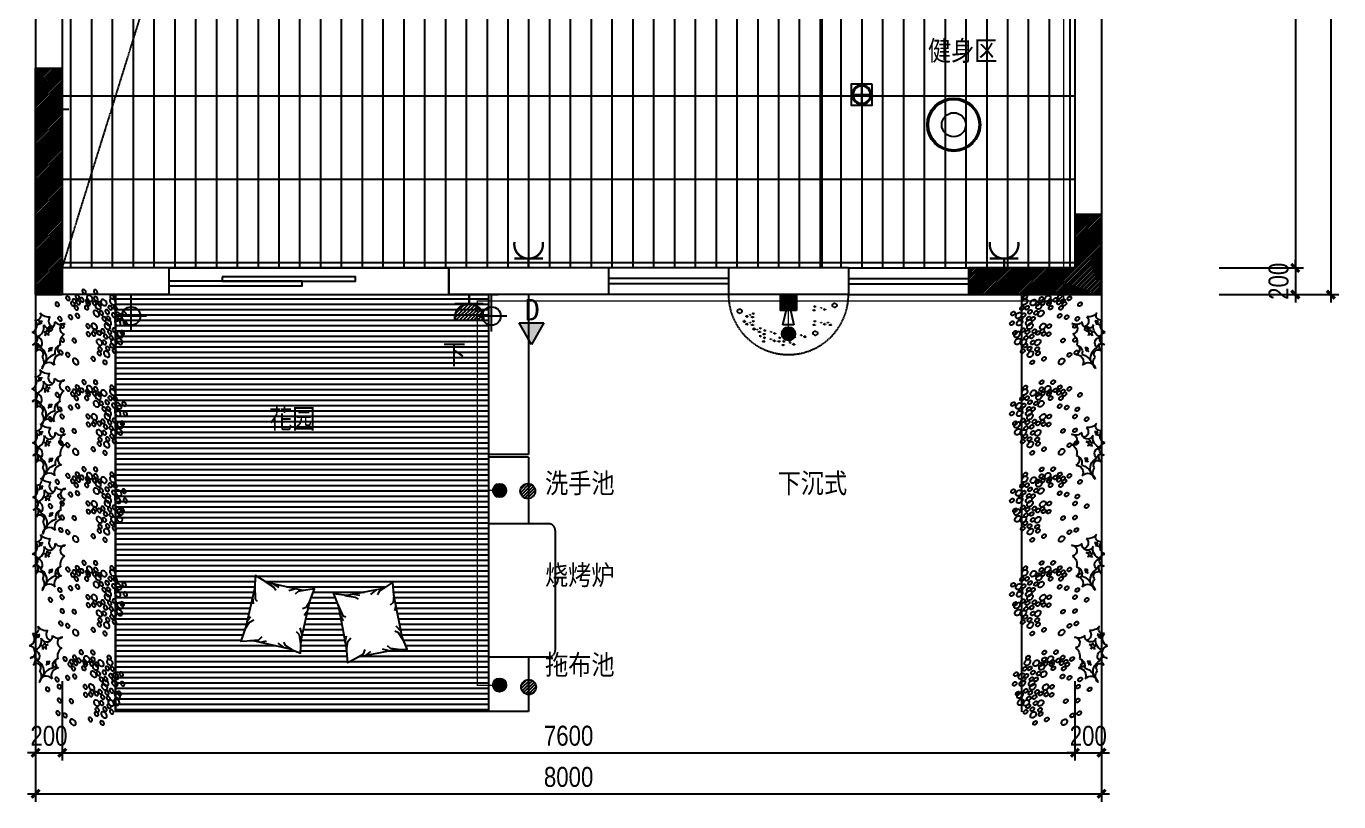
# Model space of a CAD drawing. Extents: x 160245 to 405305, y -111140 to 232735.
# Drawn here: x 260758 to 270609, y 42203 to 48023 of the extents above; entities that cross this region are included whole.
import ezdxf

# ---------------------------------------------------------------- set-up
doc = ezdxf.new("R2010")
doc.units = 0
doc.header["$LTSCALE"] = 10
doc.header["$MEASUREMENT"] = 0
for name, pattern in [('( Dashed )', [0.75, 0.5, -0.25]), ('DASH', [0.35, 0.25, -0.1]), ('HIDDEN', [0.375, 0.25, -0.125])]:
    doc.linetypes.add(name, pattern=pattern)
doc.layers.get('Defpoints').update_dxf_attribs({"color": 229})
for name, color, linetype in [('C-ceiling 天花', 153, 'Continuous'), ('C-Light 灯具', 107, 'Continuous'), ('C-Lingt 落地灯 台灯', 107, 'Continuous'), ('Door 门', 107, 'Continuous'), ('P-floorpat地面', 8, 'Continuous'), ('P-Furniture 家具', 153, 'Continuous'), ('P-O wall 原始墙体', 245, 'Continuous'), ('P-o 原建筑尺寸', 8, 'Continuous'), ('P-Stair 楼梯（原建筑设备）', 159, 'Continuous'), ('P-Text  平面文字', 9, 'Continuous'), ('P-Ware 洁具', 153, 'Continuous'), ('P-window 窗', 107, 'Continuous'), ('PW01-POWERPOINT___DATAPOIN', 2, 'Continuous'), ('Z-给排水', 6, 'Continuous'), ('家具填充', 250, 'Continuous'), ('插座说明', 2, 'Continuous')]:
    doc.layers.add(name, color=color, linetype=linetype)
doc.styles.add('PDC DIM', font='PMingLiU-ExtB.ttf', dxfattribs={"width": 0.85})
doc.styles.add('黑体', font='simhei.ttf')
doc.dimstyles.new('PDC-A2', dxfattribs={"dimscale": 0, "dimtxt": 2.5, "dimasz": 1, "dimexe": 1, "dimexo": 1, "dimgap": 0.7, "dimtad": 1, "dimdec": 0, "dimtxsty": 'PDC DIM', "dimblk": 'ARCHTICK', "dimcen": 1, "dimdle": 1, "dimclrd": 8, "dimclre": 8, "dimclrt": 9, "dimadec": 0, "dimazin": 0, "dimtfac": 1, "dimtdec": 0, "dimtix": 1, "dimtmove": 2, "dimatfit": 3, "dimldrblk": 'PDC A2 T R', "dimfxl": 10, "dimfxlon": 1, "dimarcsym": 0})
pattern_1 = [(45, (49913.12, 4e-12), (-8.83883476, 8.83883476), [])]

# ---------------------------------------------------------------- blocks, each defined once
blk = doc.blocks.new('_ArchTick')
at = {"color": 0, "linetype": 'ByBlock', "const_width": 0.4}
blk.add_lwpolyline([(-0.5, -0.5), (0.5, 0.5)], dxfattribs=at)
blk = doc.blocks.new('*D1090')
at = {"layer": 'Defpoints', "color": 0, "transparency": 16777216}
for p in [(260828.8, 43168.3), (261028.8, 43168.3), (261028.8, 42571.7)]:
    blk.add_point(p, dxfattribs=at)
at = {"layer": 'P-o 原建筑尺寸', "color": 8, "lineweight": -2, "transparency": 16777216}
for p, q in [((260828.8, 43108.3), (260828.8, 42511.7)), ((261028.8, 43108.3), (261028.8, 42511.7)), ((260828.8, 42571.7), (260768.8, 42571.7)), ((260828.8, 42571.7), (261028.8, 42571.7)), ((261028.8, 42571.7), (261088.8, 42571.7))]:
    blk.add_line(p, q, dxfattribs=at)
at = {"layer": 'P-o 原建筑尺寸', "color": 8, "lineweight": -2, "transparency": 16777216, "xscale": 60, "yscale": 60, "zscale": 60}
blk.add_blockref('_ArchTick', (260828.8, 42571.7), dxfattribs=at)
at = {"layer": 'P-o 原建筑尺寸', "color": 8, "lineweight": -2, "transparency": 16777216, "xscale": 60, "yscale": 60, "zscale": 60, "rotation": 180}
blk.add_blockref('_ArchTick', (261028.8, 42571.7), dxfattribs=at)
at = {"layer": 'P-o 原建筑尺寸', "color": 9, "transparency": 16777216, "insert": (260928.8, 42697.2), "char_height": 150, "attachment_point": 5, "style": 'PDC DIM'}
blk.add_mtext('200', dxfattribs=at)
blk = doc.blocks.new('PDC A2 T R')
at = {"color": 0, "linetype": 'ByBlock'}
blk.add_line((0, 0), (-2, 0), dxfattribs=at)
for points in [[(-2.15, 0.89), (-1.49, 1.35), (-0.6, 0), (0, 0)], [(-2.15, -0.89), (-1.49, -1.35), (-0.6, 0), (0, 0)]]:
    blk.add_solid(points, dxfattribs=at)
blk = doc.blocks.new('*D1091')
at = {"layer": 'Defpoints', "color": 0, "transparency": 16777216}
for p in [(261028.8, 43168.3), (268628.8, 43168.3), (268628.8, 42571.7)]:
    blk.add_point(p, dxfattribs=at)
at = {"layer": 'P-o 原建筑尺寸', "color": 8, "lineweight": -2, "transparency": 16777216}
for p, q in [((261028.8, 43108.3), (261028.8, 42511.7)), ((268628.8, 43108.3), (268628.8, 42511.7)), ((260968.8, 42571.7), (268688.8, 42571.7))]:
    blk.add_line(p, q, dxfattribs=at)
at = {"layer": 'P-o 原建筑尺寸', "color": 8, "lineweight": -2, "transparency": 16777216, "xscale": 60, "yscale": 60, "zscale": 60, "rotation": 180}
blk.add_blockref('_ArchTick', (261028.8, 42571.7), dxfattribs=at)
at = {"layer": 'P-o 原建筑尺寸', "color": 8, "lineweight": -2, "transparency": 16777216, "xscale": 60, "yscale": 60, "zscale": 60}
blk.add_blockref('_ArchTick', (268628.8, 42571.7), dxfattribs=at)
at = {"layer": 'P-o 原建筑尺寸', "color": 9, "transparency": 16777216, "insert": (264828.8, 42698.1), "char_height": 150, "attachment_point": 5, "style": 'PDC DIM'}
blk.add_mtext('7600', dxfattribs=at)
blk = doc.blocks.new('*D1092')
at = {"layer": 'Defpoints', "color": 0, "transparency": 16777216}
for p in [(268628.8, 43168.3), (268828.8, 43188.3), (268828.8, 42571.7)]:
    blk.add_point(p, dxfattribs=at)
at = {"layer": 'P-o 原建筑尺寸', "color": 8, "lineweight": -2, "transparency": 16777216}
for p, q in [((268628.8, 43108.3), (268628.8, 42511.7)), ((268828.8, 43128.3), (268828.8, 42511.7)), ((268628.8, 42571.7), (268568.8, 42571.7)), ((268628.8, 42571.7), (268828.8, 42571.7)), ((268828.8, 42571.7), (268888.8, 42571.7))]:
    blk.add_line(p, q, dxfattribs=at)
at = {"layer": 'P-o 原建筑尺寸', "color": 8, "lineweight": -2, "transparency": 16777216, "xscale": 60, "yscale": 60, "zscale": 60}
blk.add_blockref('_ArchTick', (268628.8, 42571.7), dxfattribs=at)
at = {"layer": 'P-o 原建筑尺寸', "color": 8, "lineweight": -2, "transparency": 16777216, "xscale": 60, "yscale": 60, "zscale": 60, "rotation": 180}
blk.add_blockref('_ArchTick', (268828.8, 42571.7), dxfattribs=at)
at = {"layer": 'P-o 原建筑尺寸', "color": 9, "transparency": 16777216, "insert": (268728.8, 42697.2), "char_height": 150, "attachment_point": 5, "style": 'PDC DIM'}
blk.add_mtext('200', dxfattribs=at)
blk = doc.blocks.new('*D1087')
at = {"layer": 'Defpoints', "color": 0, "transparency": 16777216}
for p in [(260828.8, 43071.7), (268828.8, 43071.7), (268828.8, 42263.3)]:
    blk.add_point(p, dxfattribs=at)
at = {"layer": 'P-o 原建筑尺寸', "color": 8, "lineweight": -2, "transparency": 16777216}
for p, q in [((260828.8, 42863.3), (260828.8, 42203.3)), ((268828.8, 42863.3), (268828.8, 42203.3)), ((260768.8, 42263.3), (268888.8, 42263.3))]:
    blk.add_line(p, q, dxfattribs=at)
at = {"layer": 'P-o 原建筑尺寸', "color": 8, "lineweight": -2, "transparency": 16777216, "xscale": 60, "yscale": 60, "zscale": 60, "rotation": 180}
blk.add_blockref('_ArchTick', (260828.8, 42263.3), dxfattribs=at)
at = {"layer": 'P-o 原建筑尺寸', "color": 8, "lineweight": -2, "transparency": 16777216, "xscale": 60, "yscale": 60, "zscale": 60}
blk.add_blockref('_ArchTick', (268828.8, 42263.3), dxfattribs=at)
at = {"layer": 'P-o 原建筑尺寸', "color": 9, "transparency": 16777216, "insert": (264828.8, 42388.8), "char_height": 150, "attachment_point": 5, "style": 'PDC DIM'}
blk.add_mtext('8000', dxfattribs=at)
blk = doc.blocks.new('*D1096')
at = {"layer": 'Defpoints', "color": 0, "transparency": 16777216}
for p in [(269652.2, 50509.4), (269652.2, 46209.4), (270283, 46209.4)]:
    blk.add_point(p, dxfattribs=at)
at = {"layer": 'P-o 原建筑尺寸', "color": 8, "lineweight": -2, "transparency": 16777216}
for p, q in [((270283, 50569.4), (270283, 46149.4)), ((269712.2, 50509.4), (270343, 50509.4)), ((269712.2, 46209.4), (270343, 46209.4))]:
    blk.add_line(p, q, dxfattribs=at)
at = {"layer": 'P-o 原建筑尺寸', "color": 8, "lineweight": -2, "transparency": 16777216, "xscale": 60, "yscale": 60, "zscale": 60}
for p, rotation in [((270283, 50509.4), 90), ((270283, 46209.4), 270)]:
    blk.add_blockref('_ArchTick', p, dxfattribs=dict(at, rotation=rotation))
at = {"layer": 'P-o 原建筑尺寸', "color": 9, "transparency": 16777216, "insert": (270157.5, 48359.4), "char_height": 150, "attachment_point": 5, "rotation": 90, "style": 'PDC DIM'}
blk.add_mtext('4300', dxfattribs=at)
blk = doc.blocks.new('*D1097')
at = {"layer": 'Defpoints', "color": 0, "transparency": 16777216}
for p in [(269652.2, 46209.4), (269652.2, 46009.4), (270283, 46009.4)]:
    blk.add_point(p, dxfattribs=at)
at = {"layer": 'P-o 原建筑尺寸', "color": 8, "lineweight": -2, "transparency": 16777216}
for p, q in [((269712.2, 46209.4), (270343, 46209.4)), ((270283, 46209.4), (270283, 46269.4)), ((270283, 46209.4), (270283, 46009.4)), ((269712.2, 46009.4), (270343, 46009.4)), ((270283, 46009.4), (270283, 45949.4))]:
    blk.add_line(p, q, dxfattribs=at)
at = {"layer": 'P-o 原建筑尺寸', "color": 8, "lineweight": -2, "transparency": 16777216, "xscale": 60, "yscale": 60, "zscale": 60}
for p, rotation in [((270283, 46209.4), 270), ((270283, 46009.4), 90)]:
    blk.add_blockref('_ArchTick', p, dxfattribs=dict(at, rotation=rotation))
at = {"layer": 'P-o 原建筑尺寸', "color": 9, "transparency": 16777216, "insert": (270157.5, 46109.4), "char_height": 150, "attachment_point": 5, "rotation": 90, "style": 'PDC DIM'}
blk.add_mtext('200', dxfattribs=at)
blk = doc.blocks.new('*D1098')
at = {"layer": 'Defpoints', "color": 0, "transparency": 16777216}
for p in [(269461.4, 52809.4), (269461.4, 46009.4), (270548.7, 46009.4)]:
    blk.add_point(p, dxfattribs=at)
at = {"layer": 'P-o 原建筑尺寸', "color": 8, "lineweight": -2, "transparency": 16777216}
for p, q in [((269948.7, 52809.4), (270608.7, 52809.4)), ((270548.7, 52869.4), (270548.7, 45949.4)), ((269948.7, 46009.4), (270608.7, 46009.4))]:
    blk.add_line(p, q, dxfattribs=at)
at = {"layer": 'P-o 原建筑尺寸', "color": 8, "lineweight": -2, "transparency": 16777216, "xscale": 60, "yscale": 60, "zscale": 60}
for p, rotation in [((270548.7, 52809.4), 90), ((270548.7, 46009.4), 270)]:
    blk.add_blockref('_ArchTick', p, dxfattribs=dict(at, rotation=rotation))
at = {"layer": 'P-o 原建筑尺寸', "color": 9, "transparency": 16777216, "insert": (270422.2, 49409.4), "char_height": 150, "attachment_point": 5, "rotation": 90, "style": 'PDC DIM'}
blk.add_mtext('6800', dxfattribs=at)
blk = doc.blocks.new('A$C17F62748')
at = {"linetype": 'ByBlock'}
for p, q in [((60, 49.6), (19, 226.7)), ((19, 226.7), (101, 226.7)), ((101, 226.7), (60, 49.6)), ((120, 0), (0, 120)), ((0, 0), (120, 120)), ((18, 102), (102, 102)), ((18, 90), (102, 90)), ((18, 78), (102, 78)), ((18, 66), (102, 66)), ((18, 54), (102, 54)), ((18, 42), (102, 42)), ((18, 30), (102, 30)), ((99.4, 27.6), (20.6, 27.6)), ((20.6, 27.6), (20.6, 0)), ((51.2, 58.9), (51.2, 27.6)), ((68.8, 58.9), (68.8, 27.6)), ((99.4, 0), (99.4, 27.6))]:
    blk.add_line(p, q, dxfattribs=at)
for points in [[(0, 120), (120, 120), (120, 0), (0, 0)], [(12, 108), (108, 108), (108, 12), (12, 12)], [(18, 102), (102, 102), (102, 18), (18, 18)]]:
    blk.add_lwpolyline(points, close=True, dxfattribs=at)
blk = doc.blocks.new('8888')
for centre, radius, start, end in [((2287.6, -63664.4), 62.6, 306.30538, 24.09665), ((2326, -63758.5), 43.6, 284.38479, 91.66588), ((2385.6, -63643.2), 41, 173.95317, 342.97896), ((2490.6, -63620.6), 74.3, 207.76722, 279.16454), ((2555.7, -63686.3), 53.8, 188.10667, 284.29475), ((2534.3, -63672.7), 44.7, 233.99738, 329.91505), ((2628.4, -63700.5), 55.7, 174.50986, 290.97263), ((2199.1, -63745.8), 84.8, 302.44123, 359.90626), ((2262.7, -63846.4), 34.3, 333.1522, 121.83514), ((2318.4, -63717.4), 44.7, 219.58061, 340.12371), ((2235.7, -63820.3), 72.3, 349.2586, 9.65856), ((2324, -63800.3), 18.7, 204.63654, 285.88761), ((2346.2, -63826.6), 19, 153.98032, 225.64957), ((2346.2, -63878.3), 78.1, 8.87738, 96.94039), ((2372.6, -63763.8), 17.9, 274.64282, 30.97565), ((2376.9, -63796.1), 14.8, 327.77821, 101.40865), ((2410.4, -63752.1), 22.7, 186.49222, 301.06385), ((2407.6, -63818.3), 23.1, 53.16358, 141.72798), ((2421.8, -63785.7), 14.2, 88.74613, 268.26998), ((2466.4, -63869), 43.1, 30.97214, 176.28581), ((2578.4, -63894.8), 89.1, 60.36482, 147.43948), ((2443.5, -63766.3), 72.3, 349.2586, 9.65856), ((2524.5, -63795.6), 18.7, 29.94595, 122.28338), ((2531.8, -63746.4), 18.7, 204.63654, 285.88761), ((2553, -63858.7), 31.9, 40.1536, 227.32133), ((2553.9, -63772.7), 19, 153.98032, 225.64957), ((2661.4, -63733.4), 92.7, 183.15359, 245.10129), ((2613.6, -63897.7), 69.7, 42.15284, 121.33183), ((2676.6, -63798.2), 53.9, 121.74792, 257.88197), ((2327.7, -63909.3), 58.5, 14.88232, 126.06395), ((2316.7, -63849.5), 18.7, 29.94595, 122.28338), ((2430.6, -63905.4), 47.6, 100.6193, 166.47384), ((2430.6, -63905.4), 47.6, 6.19258, 97.05017), ((2502.1, -63878.9), 32.2, 88.04902, 221.48133), ((2486.1, -63919.1), 58.5, 39.25974, 101.23333)]:
    blk.add_arc(centre, radius, start, end)
blk = doc.blocks.new('GERT43')
at = {"extrusion": (0, 0, -1)}
for centre, major_axis, start_param, end_param in [((324457.1, -609626.3), (-20.6, 15.7), 1.570796326795163, 7.853981633974749), ((324238.5, -609725.1), (-20.6, 15.7), 1.570796326795163, 7.853981633974749), ((324239.9, -609662.3), (-13.7, 10.4), 1.570796326783838, 7.853981633963424), ((324294.9, -609720.1), (-13.7, 10.4), 1.570796326783838, 7.853981633963424), ((324331.8, -609671.5), (-13.7, 10.4), 1.570796326783838, 7.853981633963424), ((324524.8, -609665), (-13.7, 10.4), 1.570796326783838, 7.853981633963424), ((324579.3, -609671.4), (-13.7, 10.4), 1.570796326783838, 7.853981633963424), ((324163.3, -609837), (-20.6, 15.7), 1.570796326795163, 7.853981633974749), ((324186.3, -609758.8), (-13.7, 10.4), 1.570796326783838, 7.853981633963424), ((324203.7, -609823), (-20.6, 15.7), 1.570796326795163, 7.853981633974749), ((324213.1, -609795.1), (-13.7, 10.4), 1.570796326783838, 7.853981633963424), ((324239.3, -609767.2), (-13.7, 10.4), 1.570796326783838, 7.853981633963424), ((324272.4, -609808.3), (-13.7, 10.4), 1.570796326783838, 7.853981633963424), ((324295.2, -609752.2), (-13.7, 10.4), 1.570796326783838, 7.853981633963424), ((324309.3, -609801.2), (-20.6, 15.7), 1.570796326795163, 7.853981633974749), ((324402, -609846.1), (-13.7, 10.4), 1.570796326783838, 7.853981633963424), ((324497.9, -609778.6), (-13.7, 10.4), 1.570796326783838, 7.853981633963424), ((324586.5, -609766.2), (-13.7, 10.4), 1.570796326783838, 7.853981633963424), ((324689.8, -609832), (-13.7, 10.4), 1.570796326783838, 7.853981633963424), ((324155, -609904.1), (-13.7, 10.4), 1.570796326783838, 7.853981633963424), ((324168.5, -609888.8), (-20.6, 15.7), 1.570796326795163, 7.853981633974749), ((324217.4, -609913.2), (-13.7, 10.4), 1.570796326783838, 7.853981633963424), ((324229.3, -609852), (-13.7, 10.4), 1.570796326783838, 7.853981633963424), ((324248.3, -609892.1), (-13.7, 10.4), 1.570796326783838, 7.853981633963424), ((324274.8, -609931.3), (-20.6, 15.7), 1.570796326795163, 7.853981633974749), ((324272.9, -609853.3), (-13.7, 10.4), 1.570796326783838, 7.853981633963424), ((324299.7, -609889.6), (-13.7, 10.4), 1.570796326783838, 7.853981633963424), ((324324.4, -609870.1), (-13.7, 10.4), 1.570796326783838, 7.853981633963424), ((324358.7, -609877), (-13.7, 10.4), 1.570796326783838, 7.853981633963424), ((324369.5, -609910.8), (-20.6, 15.7), 1.570796326795163, 7.853981633974749), ((324364.7, -609856.1), (-13.7, 10.4), 1.570796326783838, 7.853981633963424), ((324416.6, -609905.1), (-13.7, 10.4), 1.570796326783838, 7.853981633963424), ((324607.7, -609868.4), (-13.7, 10.4), 1.570796326783838, 7.853981633963424), ((324634.6, -609917.6), (-13.7, 10.4), 1.570796326783838, 7.853981633963424), ((324146.4, -609980.5), (-13.7, 10.4), 1.570796326783838, 7.853981633963424), ((324203.6, -609972.9), (-20.6, 15.7), 1.570796326795163, 7.853981633974749), ((324207.2, -610026.7), (-20.6, 15.7), 1.570796326795163, 7.853981633974749), ((324216.7, -609998.8), (-13.7, 10.4), 1.570796326783838, 7.853981633963424), ((324243.4, -610022.3), (-13.7, 10.4), 1.570796326783838, 7.853981633963424), ((324271.9, -609961.1), (-20.6, 15.7), 1.570796326795163, 7.853981633974749), ((324277.3, -609990.7), (-13.7, 10.4), 1.570796326783838, 7.853981633963424), ((324296.4, -610037.1), (-13.7, 10.4), 1.570796326783838, 7.853981633963424), ((324308.4, -609982.4), (-13.7, 10.4), 1.570796326783838, 7.853981633963424), ((324338.3, -610021.1), (-13.7, 10.4), 1.570796326783838, 7.853981633963424), ((324373.6, -610009.6), (-20.6, 15.7), 1.570796326795163, 7.853981633974749), ((324453.7, -610038.6), (-13.7, 10.4), 1.570796326783838, 7.853981633963424), ((324509, -609965.7), (-13.7, 10.4), 1.570796326783838, 7.853981633963424), ((324529.8, -610023), (-13.7, 10.4), 1.570796326783838, 7.853981633963424), ((324558.6, -609946), (-13.7, 10.4), 1.570796326783838, 7.853981633963424), ((324674.6, -610021.4), (-13.7, 10.4), 1.570796326783838, 7.853981633963424), ((324168.9, -610048.7), (-13.7, 10.4), 1.570796326783838, 7.853981633963424), ((324242.3, -610075.7), (-13.7, 10.4), 1.570796326783838, 7.853981633963424), ((324270.4, -610119.4), (-20.6, 15.7), 1.570796326795163, 7.853981633974749), ((324279.7, -610072.2), (-13.7, 10.4), 1.570796326783838, 7.853981633963424), ((324334, -610100.8), (-20.6, 15.7), 1.570796326795163, 7.853981633974749), ((324371, -610065.1), (-20.6, 15.7), 1.570796326795163, 7.853981633974749), ((324363.8, -610085.1), (-13.7, 10.4), 1.570796326783838, 7.853981633963424), ((324398.4, -610117.8), (-13.7, 10.4), 1.570796326783838, 7.853981633963424), ((324401.2, -610081.6), (-13.7, 10.4), 1.570796326783838, 7.853981633963424), ((324444.6, -610111.4), (-20.6, 15.7), 1.570796326795163, 7.853981633974749), ((324447.8, -610072.4), (-13.7, 10.4), 1.570796326783838, 7.853981633963424), ((324455.7, -610088), (-13.7, 10.4), 1.570796326783838, 7.853981633963424), ((324499.3, -610089.2), (-13.7, 10.4), 1.570796326783838, 7.853981633963424), ((324522.4, -610065.3), (-13.7, 10.4), 1.570796326783838, 7.853981633963424), ((324536.8, -610104.9), (-13.7, 10.4), 1.570796326783838, 7.853981633963424), ((324553.6, -610069.8), (-13.7, 10.4), 1.570796326783838, 7.853981633963424), ((324561.2, -610046.9), (-13.7, 10.4), 1.570796326783838, 7.853981633963424), ((324605.1, -610080.2), (-13.7, 10.4), 1.570796326783838, 7.853981633963424), ((324282, -610153.8), (-13.7, 10.4), 1.570796326783838, 7.853981633963424), ((324409.8, -610167.9), (-13.7, 10.4), 1.570796326783838, 7.853981633963424), ((324495.3, -610153.1), (-13.7, 10.4), 1.570796326783838, 7.853981633963424)]:
    blk.add_ellipse(centre, major_axis=major_axis, ratio=0.689655, start_param=start_param, end_param=end_param, dxfattribs=at)
blk = doc.blocks.new('ceiling light100')
for p, q in [((-26.4, 0), (26.4, 0)), ((0, -26.4), (0, 26.4))]:
    blk.add_line(p, q)
blk.add_lwpolyline([(-26.4, 26.4), (26.4, 26.4), (26.4, -26.4), (-26.4, -26.4)], close=True)
for radius in [24, 21.6]:
    blk.add_circle((0, 0), radius)
blk = doc.blocks.new('ccc')
at = {"const_width": 15}
for points in [[(382762, 218738.5), (382762, 218798.5)], [(382854.5, 218738.5), (382669.5, 218738.5)]]:
    blk.add_lwpolyline(points, dxfattribs=at)
blk.add_lwpolyline([(382670.7, 218631, -0.040743), (382669.5, 218646, -1), (382854.5, 218646, -0.040743), (382853.2, 218631, -0.040743)], format="xyb", dxfattribs=at)
blk = doc.blocks.new('A$C5FC36DE5')
at = {"layer": 'PW01-POWERPOINT___DATAPOIN'}
h = blk.add_hatch(dxfattribs=at)
h.set_pattern_fill('ANSI31', color=256, scale=5)
h.set_pattern_definition([(45, (-457911.72, 50190.94), (-11.22532015, 11.22532015), [])])
h.paths.add_polyline_path([(162.5, 185.6, 0.040743), (148, 186.8, 1), (148, 7.3, 0.040743), (162.5, 8.5)])
blk.add_line((162.5, 8.5), (162.5, 185.6), dxfattribs=at)
at = {"layer": 'PW01-POWERPOINT___DATAPOIN', "linetype": 'ByBlock', "xscale": 0.9702000009383498, "yscale": 0.9702000009383498, "zscale": 0.9702000009383498, "rotation": 90}
blk.add_blockref('ccc', (212278.3, -371258.6), dxfattribs=at)
blk = doc.blocks.new('E-WS1')
for p, q in [((143.2, 102.9), (143.2, -102.9)), ((0, 0), (0, 45.1)), ((0, 0), (0, -45.1)), ((0, 0), (0, -45.1)), ((82, 0), (0, 0)), ((246.1, 0), (40.3, 0))]:
    blk.add_line(p, q)
blk.add_circle((143.2, 0), 61.2)
blk = doc.blocks.new('065406')
blk.add_hatch(color=256).paths.add_polyline_path([(1093513.7, 399104.5), (1093473.7, 399035.2), (1093553.7, 399035.2)])
for p, q in [((1093513.7, 399104.5), (1093473.7, 399035.2)), ((1093553.7, 399035.2), (1093513.7, 399104.5)), ((1093473.7, 399035.2), (1093553.7, 399035.2))]:
    blk.add_line(p, q)
blk = doc.blocks.new('A$C26F260E4')
at = {"layer": 'PW01-POWERPOINT___DATAPOIN', "linetype": 'ByBlock', "xscale": -1.293600001190498, "yscale": 1.293599999326034, "zscale": 1.2936, "rotation": 180}
blk.add_blockref('065406', (-1414517.6, 516281.6), dxfattribs=at)
at = {"layer": 'PW01-POWERPOINT___DATAPOIN', "linetype": 'ByBlock', "style": '黑体'}
blk.add_text('D', height=90, dxfattribs=at).set_placement((24.9, 99.5))

msp = doc.modelspace()

# ---------------------------------------------------------------- hatches: boundary and pattern name
at = {"layer": 'P-floorpat地面'}
h = msp.add_hatch(dxfattribs=at)
h.set_pattern_fill('GRATE', color=250, scale=5000, angle=90)
h.paths.add_polyline_path([(268628.8, 50509.4), (261028.8, 50509.4), (261028.8, 46209.4), (268628.8, 46209.4)])
at = {"layer": 'P-O wall 原始墙体'}
h = msp.add_hatch(dxfattribs=at)
h.set_pattern_fill('ANSI31', color=256, scale=100, style=0)
h.set_pattern_definition(pattern_1)
h.paths.add_polyline_path([(261028.8, 47709.4), (261028.8, 46009.4), (260828.8, 46009.4), (260828.8, 47709.4)])
h = msp.add_hatch(dxfattribs=at)
h.set_pattern_fill('ANSI31', color=256, scale=100, style=0)
h.set_pattern_definition(pattern_1)
h.paths.add_polyline_path([(268828.8, 46609.4), (268828.8, 46009.4), (268628.8, 46209.4), (268628.8, 46609.4)])
h = msp.add_hatch(dxfattribs=at)
h.set_pattern_fill('ANSI31', color=256, scale=100, style=0)
h.set_pattern_definition(pattern_1)
h.paths.add_polyline_path([(268628.8, 46209.4), (268828.8, 46009.4), (267828.8, 46009.4), (267828.8, 46209.4)])
at = {"layer": 'Z-给排水', "linetype": 'ByBlock', "lineweight": -2}
h = msp.add_hatch(color=256, dxfattribs=at)
edge = h.paths.add_edge_path()
edge.add_arc((266478.8, 45715.7), 50.6, 0, 360)
h = msp.add_hatch(color=256, dxfattribs=at)
edge = h.paths.add_edge_path()
edge.add_arc((264310.8, 44539.4), 50.6, 0, 360)
h = msp.add_hatch(dxfattribs=at)
h.set_pattern_fill('_USER', color=256, scale=16.875, angle=45, style=0, pattern_type=0)
h.set_pattern_definition([(45, (256843.653, -461804.61), (-11.93242693, 11.93242693), [])])
edge = h.paths.add_edge_path()
edge.add_arc((264522.4, 44534.6), 56.2, 0, 360)
h = msp.add_hatch(color=256, dxfattribs=at)
edge = h.paths.add_edge_path()
edge.add_arc((264310.8, 43078.8), 50.6, 0, 360)
h = msp.add_hatch(dxfattribs=at)
h.set_pattern_fill('_USER', color=256, scale=16.875, angle=45, style=0, pattern_type=0)
h.set_pattern_definition([(45, (256850.062, -463275.01), (-11.93242693, 11.93242693), [])])
edge = h.paths.add_edge_path()
edge.add_arc((264528.8, 43064.2), 56.2, 0, 360)
at = {"layer": '家具填充'}
h = msp.add_hatch(dxfattribs=at)
h.set_pattern_fill('_USER', color=251, scale=40, style=0, pattern_type=0)
h.set_pattern_definition([(0, (-59907.865, -32663.56), (0, 40), [])])
h.paths.add_polyline_path([(261428.8, 42881.9), (264228.8, 42881.9), (264228.8, 46009.4), (261428.8, 46009.4)])
h.paths.add_polyline_path([(262477.7, 43901.9), (262563.4, 43849.9), (262837.3, 43787.9), (262920.5, 43801.5), (262886.7, 43709.5), (262820.9, 43419.2), (262817.5, 43318.1), (262736.3, 43351.7), (262460.3, 43414.3), (262368.2, 43409.1), (262405.3, 43515.6), (262472.2, 43801.2)], flags=16)
h.paths.add_polyline_path([(263064.8, 43762.6), (263164.2, 43750), (263439.7, 43804.8), (263510.1, 43851.2), (263516.7, 43753.3), (263578.6, 43442.2), (263616.6, 43348.4), (263528.8, 43346.1), (263251.2, 43290.9), (263169.2, 43248.7), (263159.7, 43361.1), (263100.8, 43668.4)], flags=16)

# ---------------------------------------------------------------- linework, layer by layer
at = {"layer": 'C-ceiling 天花'}
msp.add_lwpolyline([(261028.8, 49709.4), (266728.8, 49709.4), (266728.8, 46209.4)], dxfattribs=at)
at = {"layer": 'C-ceiling 天花', "linetype": 'DASH'}
msp.add_lwpolyline([(261028.8, 46209.4), (261930.9, 49109.2), (266728.8, 49709.4)], dxfattribs=at)
at = {"layer": 'C-ceiling 天花'}
msp.add_lwpolyline([(261828.8, 46009.4), (263928.8, 46009.4), (263928.8, 46209.4), (261828.8, 46209.4)], close=True, dxfattribs=at)
at = {"layer": 'Door 门', "color": 8, "linetype": '( Dashed )'}
msp.add_line((261828.8, 46209.4), (263928.8, 46209.4), dxfattribs=at)
at = {"layer": 'Door 门'}
for points in [[(261828.8, 46109.4), (261828.8, 46075.3), (262828.8, 46075.3), (262828.8, 46109.4)], [(262228.8, 46143.4), (262228.8, 46109.4), (263228.8, 46109.4), (263228.8, 46143.4)]]:
    msp.add_lwpolyline(points, close=True, dxfattribs=at)
at = {"layer": 'P-floorpat地面'}
msp.add_lwpolyline([(261828.8, 46009.4), (263928.8, 46009.4), (263928.8, 46209.4), (261828.8, 46209.4)], close=True, dxfattribs=at)
at = {"layer": 'P-Furniture 家具', "color": 250, "linetype": '( Dashed )'}
for p, q in [((266728.8, 50509.4), (266728.8, 46209.4)), ((261078.8, 47399.4), (261028.8, 47399.4)), ((264528.8, 44789.4), (264228.8, 44789.4)), ((264528.8, 44789.4), (264528.8, 44289.4)), ((264678.8, 44289.4), (264228.8, 44289.4)), ((264728.8, 44239.4), (264728.8, 43339.4)), ((264678.8, 43289.4), (264228.8, 43289.4)), ((264528.8, 43289.4), (264528.8, 42881.9)), ((264528.8, 42881.9), (264228.8, 42881.9))]:
    msp.add_line(p, q, dxfattribs=at)
at = {"layer": 'P-Furniture 家具', "color": 251}
for p, q in [((262551.6, 43857.1), (262615.4, 43814.6)), ((262615.1, 43838.2), (262655, 43813.2)), ((262457.5, 43738.4), (262461.6, 43688.1)), ((262473.4, 43822.2), (262475.2, 43723)), ((262615.4, 43814.6), (262630.8, 43790.2)), ((262782.8, 43800.2), (262728.7, 43787)), ((262799.2, 43780.5), (262775.9, 43761.1)), ((262854.6, 43790.7), (262799.2, 43780.5)), ((263150.5, 43751.8), (263226.1, 43738.9)), ((263216.2, 43760.4), (263262.8, 43753.7)), ((263226.1, 43738.9), (263250.1, 43722.9)), ((263384.9, 43793.9), (263340.8, 43759.8)), ((263407.9, 43782.6), (263394.4, 43755.4)), ((263454.4, 43814.5), (263407.9, 43782.6)), ((263516.7, 43753.3), (263511.5, 43697.5)), ((262475.2, 43723), (262492.6, 43707.6)), ((262859.3, 43660.6), (262830.7, 43651.9)), ((262886.7, 43709.5), (262859.3, 43660.6)), ((263093.3, 43688), (263135.4, 43598.1)), ((263511.5, 43697.5), (263489, 43677.9)), ((263531.9, 43677), (263521.6, 43637.2)), ((262397.4, 43492.9), (262434.4, 43551.1)), ((262414.7, 43555.5), (262442.4, 43594.8)), ((262434.4, 43551.1), (262466.7, 43568.4)), ((262869.5, 43633.6), (262844, 43601.4)), ((263112.9, 43605), (263137.1, 43560.7)), ((263135.4, 43598.1), (263157.5, 43591.2)), ((262505, 43419.3), (262529.6, 43444.1)), ((262809.2, 43456.6), (262787.7, 43478.6)), ((262819.8, 43387.7), (262809.2, 43456.6)), ((262830, 43459.5), (262813.5, 43508.8)), ((263152, 43401.3), (263161.3, 43448.5)), ((263552.7, 43471.6), (263524.1, 43482.9)), ((263570.5, 43482.7), (263535.3, 43521)), ((263590.4, 43412.9), (263552.7, 43471.6)), ((262438.9, 43413.1), (262505, 43419.3)), ((262516.1, 43401.6), (262562.1, 43412)), ((262689.3, 43362.4), (262649.1, 43394.2)), ((262707, 43373.5), (262692.5, 43401.4)), ((262755, 43344), (262707, 43373.5)), ((263161.8, 43337.1), (263171.8, 43405.3)), ((263171.8, 43405.3), (263194.3, 43434.3)), ((263290, 43313.6), (263302.3, 43346.3)), ((263481.5, 43336.7), (263431.8, 43349.4)), ((263493.1, 43354), (263468.5, 43373.7)), ((263549, 43346.6), (263493.1, 43354)), ((263232.2, 43281.1), (263290, 43313.6)), ((263307.4, 43302), (263345.1, 43330.2))]:
    msp.add_line(p, q, dxfattribs=at)
at = {"layer": 'P-Furniture 家具'}
msp.add_lwpolyline([(261428.8, 46009.4), (264228.8, 46009.4), (264228.8, 42881.9), (261428.8, 42881.9)], close=True, dxfattribs=at)
at = {"layer": 'P-Furniture 家具', "color": 251}
for points in [[(262405.3, 43515.6), (262368.2, 43409.1), (262460.3, 43414.3), (262736.3, 43351.7), (262817.5, 43318.1), (262820.9, 43419.2), (262886.7, 43709.5), (262920.5, 43801.5), (262837.3, 43787.9), (262563.4, 43849.9), (262477.7, 43901.9), (262472.2, 43801.2)], [(263159.7, 43361.1), (263169.2, 43248.7), (263251.2, 43290.9), (263528.8, 43346.1), (263616.6, 43348.4), (263578.6, 43442.2), (263516.7, 43753.3), (263510.1, 43851.2), (263439.7, 43804.8), (263164.2, 43750), (263064.8, 43762.6), (263100.8, 43668.4)]]:
    msp.add_lwpolyline(points, close=True, dxfattribs=at)
at = {"layer": 'P-Furniture 家具'}
for radius in [200, 190, 90]:
    msp.add_circle((267719.1, 47284.4), radius, dxfattribs=at)
at = {"layer": 'P-Furniture 家具', "color": 250, "linetype": '( Dashed )'}
for centre, radius in [((266824.9, 45928.8), 16.3), ((266113.2, 45885.1), 16.3), ((266680.1, 45719.6), 16.3), ((264335.5, 44539.4), 24.7), ((264335.5, 43078.8), 24.7)]:
    msp.add_circle(centre, radius, dxfattribs=at)
for centre, radius, start, end in [((266478.8, 46009.4), 450, 180, 0), ((264678.8, 44239.4), 50, 0, 90), ((264678.8, 43339.4), 50, 270, 0)]:
    msp.add_arc(centre, radius, start, end, dxfattribs=at)
for centre, major_axis, ratio in [((266677, 45920.1), (0, -5.55), 0.425337), ((266724.4, 45909.2), (-3.06, 0), 0.817827), ((266751.1, 45897.6), (-5.84, 0), 0.904801), ((266146.7, 45808.4), (-6.29, 0), 1), ((266166.8, 45845.6), (-5.84, 0), 0.904801), ((266191, 45857.3), (-3.06, 0), 0.817827), ((266208.6, 45840.4), (-7.64, 0), 0.327004), ((266214.7, 45868.1), (0, -5.55), 0.425337), ((266214.7, 45809.7), (0, -5.55), 0.425337), ((266670.9, 45892.3), (-7.64, 0), 0.327004), ((266677, 45809.7), (0, -5.55), 0.425337), ((266166.8, 45787.2), (-5.84, 0), 0.904801), ((266191, 45798.8), (-3.06, 0), 0.817827), ((266208.6, 45781.9), (-7.64, 0), 0.327004), ((266220.1, 45751), (-6.29, 0), 1), ((266243.9, 45746.3), (-3.06, 0), 0.817827), ((266261.5, 45729.4), (-7.64, 0), 0.327004), ((266267.6, 45757.1), (0, -5.55), 0.425337), ((266295.9, 45712.7), (-7.64, 0), 0.327004), ((266302, 45740.5), (0, -5.55), 0.425337), ((266349.5, 45729.6), (-3.06, 0), 0.817827), ((266376.2, 45718), (-5.84, 0), 0.904801), ((266527.9, 45715.6), (0, -5.55), 0.425337), ((266575.4, 45704.8), (-3.06, 0), 0.817827), ((266670.9, 45781.9), (-7.64, 0), 0.327004), ((266724.4, 45798.8), (-3.06, 0), 0.817827), ((266751.1, 45787.2), (-5.84, 0), 0.904801), ((266775.3, 45798.8), (-3.06, 0), 0.817827), ((266793, 45781.9), (-7.64, 0), 0.327004), ((266267.6, 45698.7), (0, -5.55), 0.425337), ((266292.7, 45658.2), (-7.64, 0), 0.327004), ((266298.8, 45685.9), (0, -5.55), 0.425337), ((266346.3, 45675.1), (-3.06, 0), 0.817827), ((266373, 45663.4), (-5.84, 0), 0.904801), ((266407.7, 45658.4), (-7.64, 0), 0.327004), ((266413.9, 45686.2), (0, -5.55), 0.425337), ((266438.3, 45630.8), (-7.64, 0), 0.327004), ((266444.4, 45658.6), (0, -5.55), 0.425337), ((266461.3, 45675.4), (-3.06, 0), 0.817827), ((266488, 45663.7), (-5.84, 0), 0.904801), ((266491.9, 45647.8), (-3.06, 0), 0.817827), ((266518.6, 45636.1), (-5.84, 0), 0.904801), ((266521.8, 45687.9), (-7.64, 0), 0.327004), ((266602.1, 45693.2), (-5.84, 0), 0.904801)]:
    msp.add_ellipse(centre, major_axis=major_axis, ratio=ratio, dxfattribs=at)
at = {"layer": 'P-O wall 原始墙体'}
for p, q in [((268628.8, 52709.4), (268628.8, 46609.4)), ((268828.8, 52709.4), (268828.8, 46609.4)), ((260828.8, 50509.4), (260828.8, 47709.4)), ((261028.8, 50509.4), (261028.8, 47709.4)), ((260828.8, 47709.4), (260828.8, 46009.4)), ((260828.8, 47709.4), (261028.8, 47709.4)), ((261028.8, 47709.4), (261028.8, 46009.4)), ((268628.8, 46609.4), (268628.8, 46209.4)), ((268628.8, 46609.4), (268828.8, 46609.4)), ((268828.8, 46609.4), (268828.8, 46009.4)), ((261828.8, 46209.4), (261028.8, 46209.4)), ((261828.8, 46209.4), (261828.8, 46009.4)), ((263928.8, 46209.4), (263928.8, 46009.4)), ((265128.8, 46209.4), (263928.8, 46209.4)), ((265128.8, 46209.4), (265128.8, 46009.4)), ((266928.8, 46209.4), (266028.8, 46209.4)), ((266028.8, 46209.4), (266028.8, 46009.4)), ((266928.8, 46209.4), (266928.8, 46009.4)), ((268628.8, 46209.4), (267828.8, 46209.4)), ((267828.8, 46209.4), (267828.8, 46009.4)), ((267828.8, 46209.4), (267828.8, 46009.4)), ((260828.8, 46009.4), (261028.8, 46009.4)), ((261828.8, 46009.4), (261028.8, 46009.4)), ((265128.8, 46009.4), (263928.8, 46009.4)), ((266928.8, 46009.4), (266028.8, 46009.4)), ((268828.8, 46009.4), (267828.8, 46009.4))]:
    msp.add_line(p, q, dxfattribs=at)
for points in [[(260828.8, 46009.4), (260828.8, 47709.4), (261028.8, 47709.4), (261028.8, 46009.4), (260828.8, 46009.4)], [(268828.8, 46609.4), (268628.8, 46609.4), (268628.8, 46209.4), (267828.8, 46209.4), (267828.8, 46009.4), (268828.8, 46009.4)]]:
    msp.add_lwpolyline(points, close=True, dxfattribs=at)
at = {"layer": 'P-Stair 楼梯（原建筑设备）', "linetype": 'HIDDEN'}
for p, q in [((260828.8, 46009.4), (260828.8, 42879.2)), ((261428.8, 46009.4), (261428.8, 42879.2)), ((268228.8, 46009.4), (268228.8, 42879.2)), ((268828.8, 46009.4), (268828.8, 42879.2))]:
    msp.add_line(p, q, dxfattribs=at)
at = {"layer": 'P-Stair 楼梯（原建筑设备）'}
for p, q in [((264228.8, 46009.4), (264228.8, 42881.9)), ((264528.8, 46009.4), (264528.8, 44809.4)), ((264528.8, 44809.4), (264228.8, 44809.4))]:
    msp.add_line(p, q, dxfattribs=at)
msp.add_lwpolyline([(264088.8, 45409.4, 0, 0, 0), (264364.7, 45409.4, 80, 0, 0), (264664.7, 45409.4, 0, 0, 0)], format="xyseb", dxfattribs=at)
at = {"layer": 'P-window 窗'}
for p, q in [((266028.8, 46209.4), (265128.8, 46209.4)), ((266928.8, 46209.4), (267828.8, 46209.4)), ((266028.8, 46129.4), (265128.8, 46129.4)), ((266928.8, 46129.4), (267828.8, 46129.4)), ((266028.8, 46089.4), (265128.8, 46089.4)), ((266028.8, 46009.4), (265128.8, 46009.4)), ((266928.8, 46089.4), (267828.8, 46089.4)), ((266928.8, 46009.4), (267828.8, 46009.4))]:
    msp.add_line(p, q, dxfattribs=at)
at = {"layer": 'Z-给排水', "color": 6, "linetype": 'ByBlock', "lineweight": -2, "const_width": 10}
for points in [[(264311, 43076), (264143.3, 43076), (264143.3, 45960.4), (268543, 45960.4), (268543, 52527.9), (267691.6, 52527.9), (267691.6, 52363.6)], [(266478.8, 45715.7), (266478.8, 45960.4)], [(264310.8, 44539.4), (264143.3, 44539.4)]]:
    msp.add_lwpolyline(points, dxfattribs=at)
at = {"layer": 'Z-给排水', "linetype": 'ByBlock', "lineweight": -2}
for centre, radius in [((266478.8, 45715.7), 50.6), ((264310.8, 44539.4), 50.6), ((264522.4, 44534.6), 56.2), ((264310.8, 43078.8), 50.6), ((264528.8, 43064.2), 56.2)]:
    msp.add_circle(centre, radius, dxfattribs=at)

# ---------------------------------------------------------------- block references
at = {"layer": 'C-Light 灯具', "xscale": -3.00000018821085, "yscale": 3.000000188257559, "zscale": 3.000000188254501, "rotation": 359.979702166623}
msp.add_blockref('ceiling light100', (267028.8, 47509.4), dxfattribs=at)
at = {"layer": 'C-Lingt 落地灯 台灯', "xscale": 1.125000000004093, "yscale": 1.125000000004093, "zscale": 1.125000000004093, "rotation": 270}
for p in [(261545.6, 46009.4), (264250.6, 46009.4)]:
    msp.add_blockref('E-WS1', p, dxfattribs=at)
at = {"layer": 'P-Furniture 家具'}
for name, p, rotation in [('GERT43', (463136.7, -614878.6), 168.9855720125217), ('8888', (324081.7, 54880.2), 276.0940804361151), ('8888', (324079.4, 54455.3), 276.0940804361151), ('GERT43', (463136.7, -615557.3), 168.9855720125217), ('8888', (324084.5, 54049.8), 276.0940804361151), ('GERT43', (463136.7, -616210.7), 168.9855720125217), ('8888', (324086.7, 53641.4), 276.0940804361151), ('8888', (324084.4, 53216.4), 276.0940804361151), ('GERT43', (463136.7, -616913.3), 168.9855720125217), ('8888', (324063.4, 52527.2), 276.0940804361151), ('GERT43', (463115.7, -617585.3), 168.9855720125217)]:
    msp.add_blockref(name, p, dxfattribs=dict(at, rotation=rotation))
at = {"layer": 'P-Furniture 家具', "xscale": -1}
for name, p, rotation in [('GERT43', (66520.9, -614878.6), 191.0144279874783), ('8888', (205575.8, 54880.2), 83.90591956388482), ('GERT43', (66520.9, -615557.3), 191.0144279874783), ('8888', (205573, 54049.8), 83.90591956388482), ('GERT43', (66520.9, -616210.7), 191.0144279874783), ('8888', (205573.1, 53216.4), 83.90591956388482), ('GERT43', (66520.9, -616913.3), 191.0144279874783), ('8888', (205594.2, 52527.2), 83.90591956388482), ('GERT43', (66541.9, -617585.3), 191.0144279874783)]:
    msp.add_blockref(name, p, dxfattribs=dict(at, rotation=rotation))
at = {"layer": 'P-Ware 洁具', "linetype": 'ByBlock', "rotation": 180}
msp.add_blockref('A$C17F62748', (266538.8, 46009.4), dxfattribs=at)
at = {"layer": '插座说明', "linetype": 'ByBlock', "xscale": 1.164240001126018, "yscale": 1.164240001126018, "zscale": 1.164240001126018, "rotation": 180}
for p in [(710155.6, 300943.4), (713723.8, 300943.4)]:
    msp.add_blockref('ccc', p, dxfattribs=at)
at = {"layer": '插座说明', "xscale": -1.199999999998909, "yscale": 1.199999999998909, "zscale": 1.199999999998909, "rotation": 90}
msp.add_blockref('A$C5FC36DE5', (264198.4, 46009.4), dxfattribs=at)
at = {"layer": '插座说明', "xscale": 1.79999999998472, "yscale": 1.79999999998472, "zscale": 1.79999999998472}
msp.add_blockref('A$C26F260E4', (264456.6, 45636.1), dxfattribs=at)

# ---------------------------------------------------------------- texts
at = {"layer": 'P-Text  平面文字', "char_height": 150, "width": 893.426, "attachment_point": 1, "style": 'PDC DIM'}
for s, insert in [('健身区', (267525.2, 47915)), ('下', (263884.8, 45637.3))]:
    msp.add_mtext(s, dxfattribs=dict(at, insert=insert))
at = {"layer": 'P-Text  平面文字', "char_height": 150, "attachment_point": 1, "style": 'PDC DIM'}
for s, insert in [('花园', (262580.9, 45153.9)), ('洗手池', (264652, 44669.5)), ('下沉式', (266397.5, 44669.5)), ('烧烤炉', (264652, 43979.7)), ('拖布池', (264652, 43307))]:
    msp.add_mtext_dynamic_manual_height_columns(s, width=893.426, gutter_width=1750, heights=[0], dxfattribs=dict(at, insert=insert))

# ---------------------------------------------------------------- dimensions: what is measured, and where the dimension line sits
at = {"layer": 'P-o 原建筑尺寸'}
for base, p1, p2, picture, middle in [((270548.7, 46009.4), (269461.4, 52809.4), (269461.4, 46009.4), '*D1098', (270422.2, 49409.4)), ((270283, 46209.4), (269652.2, 50509.4), (269652.2, 46209.4), '*D1096', (270157.5, 48359.4)), ((270283, 46009.4), (269652.2, 46209.4), (269652.2, 46009.4), '*D1097', (270157.5, 46109.4))]:
    dim = msp.add_linear_dim(base=base, p1=p1, p2=p2, angle=90, dimstyle='PDC-A2', override={"dimscale": 60}, dxfattribs=at)
    dim.commit()
    dim.dimension.update_dxf_attribs({"geometry": picture, "text_midpoint": middle})
for base, p1, p2, picture, middle in [((261028.8, 42571.7), (260828.8, 43168.3), (261028.8, 43168.3), '*D1090', (260928.8, 42697.2)), ((268628.8, 42571.7), (261028.8, 43168.3), (268628.8, 43168.3), '*D1091', (264828.8, 42698.1)), ((268828.8, 42571.7), (268628.8, 43168.3), (268828.8, 43188.3), '*D1092', (268728.8, 42697.2)), ((268828.8, 42263.3), (260828.8, 43071.7), (268828.8, 43071.7), '*D1087', (264828.8, 42388.8))]:
    dim = msp.add_linear_dim(base=base, p1=p1, p2=p2, dimstyle='PDC-A2', override={"dimscale": 60}, dxfattribs=at)
    dim.commit()
    dim.dimension.update_dxf_attribs({"geometry": picture, "text_midpoint": middle})

doc.saveas('drawing.dxf')
